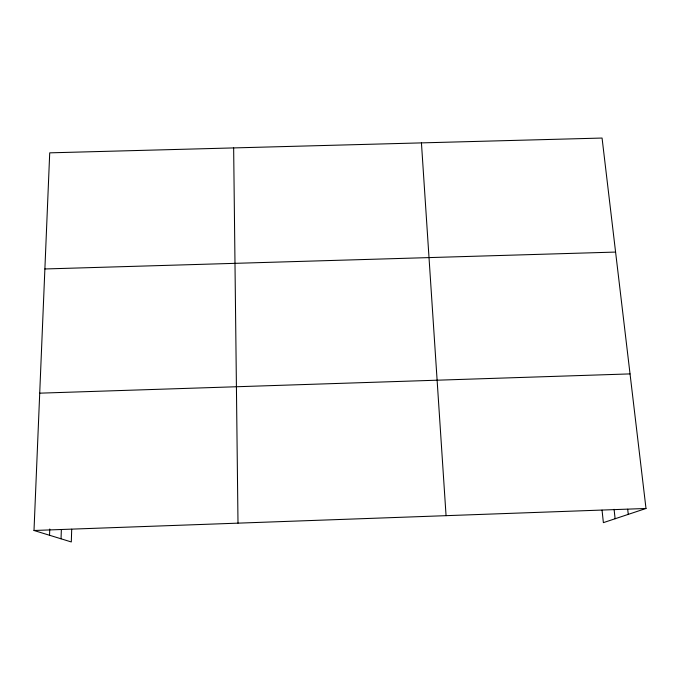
<?xml version="1.0" encoding="UTF-8"?>
<svg xmlns="http://www.w3.org/2000/svg" width="680" height="680" viewBox="0 0 680 680"><rect width="100%" height="100%" fill="white"/><g stroke="black" fill="none" stroke-linecap="round" stroke-linejoin="round"><path stroke-width="1.02" d="M71.706 529.218L71.306 541.952L34 530.485L49.717 152.847L602.063 138.048L646 508.478L603.381 522.648L602.038 510.144M61.038 538.798L61.361 529.499M49.538 535.262L49.767 528.998M34 530.485L646 508.478M39.712 393.168L630.037 373.906M44.88 268.966L615.587 252.076M627.691 509.252L628.269 514.369M614.082 509.32L615.119 518.746M421.438 142.885L446.063 515.669M233.648 147.917L238 523.149"/></g></svg>
